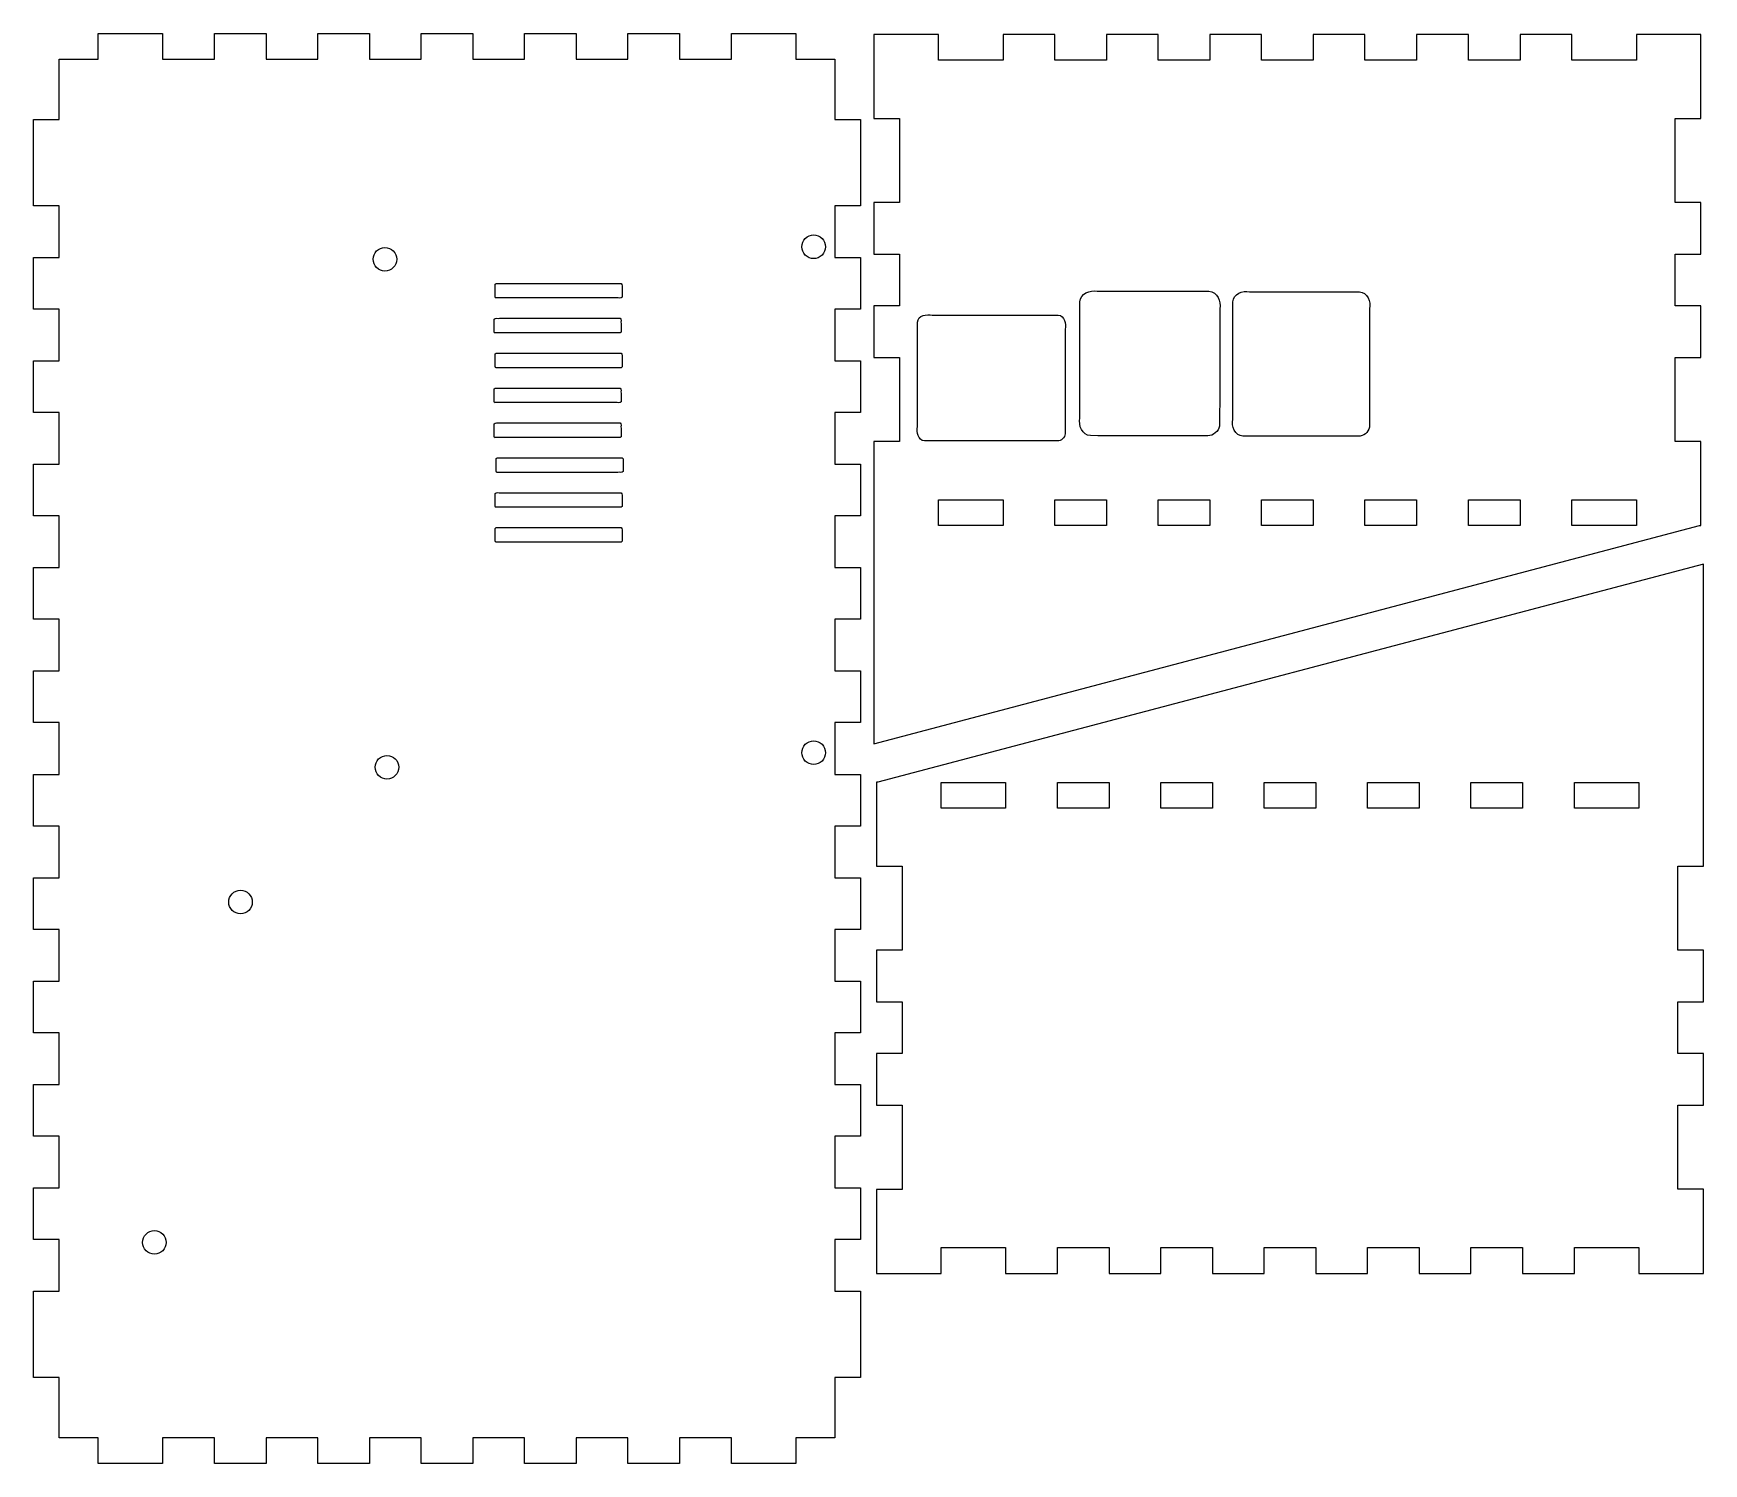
# Model space of a CAD drawing. Extents: x 0 to 410, y 1 to 167.
# Drawn here: x 215.7 to 409.6, y 0.6 to 166.6 of the extents above; entities that cross this region are included whole.
import ezdxf

# ---------------------------------------------------------------- set-up
doc = ezdxf.new("R2010")
doc.units = 0
doc.layers.add('Imprimir', color=7, linetype='CONTINUOUS')

msp = doc.modelspace()

# ---------------------------------------------------------------- linework, layer by layer
at = {"layer": 'Imprimir', "color": 5}
for points in [[(248.72573, 166.614437), (254.725746, 166.614437), (254.725746, 163.614435), (260.725734, 163.614435), (260.725734, 166.614437), (266.72575, 166.614437), (266.72575, 163.614435), (272.725766, 163.614435), (272.725766, 166.614437), (278.725754, 166.614437), (278.725754, 163.614435), (284.725759, 163.614435), (284.725759, 166.614437), (290.725747, 166.614437), (290.725747, 163.614435), (296.725792, 163.614435), (296.725792, 166.614437), (304.225791, 166.614437), (304.225791, 163.614435), (308.725796, 163.614435), (308.725796, 156.614429), (311.725818, 156.614429), (311.725818, 146.614421), (308.725796, 146.614421), (308.725796, 140.614416), (311.725818, 140.614416), (311.725818, 134.614411), (308.725796, 134.614411), (308.725796, 128.614406), (311.725818, 128.614406), (311.725818, 122.614401), (308.725796, 122.614401), (308.725796, 116.614396), (311.725818, 116.614396), (311.725818, 110.614391), (308.725796, 110.614391), (308.725796, 104.614386), (311.725818, 104.614386), (311.725818, 98.614381), (308.725796, 98.614381), (308.725796, 92.614376), (311.725818, 92.614376), (311.725818, 86.614371), (308.725796, 86.614371), (308.725796, 80.614366), (311.725818, 80.614366), (311.725818, 74.614361), (308.725796, 74.614361), (308.725796, 68.614357), (311.725818, 68.614357), (311.725818, 62.614352), (308.725796, 62.614352), (308.725796, 56.614347), (311.725818, 56.614347), (311.725818, 50.614342), (308.725796, 50.614342), (308.725796, 44.614337), (311.725818, 44.614337), (311.725818, 38.614332), (308.725796, 38.614332), (308.725796, 32.614327), (311.725818, 32.614327), (311.725818, 26.614319), (308.725796, 26.614319), (308.725796, 20.614314), (311.725818, 20.614314), (311.725818, 10.614303), (308.725796, 10.614303), (308.725796, 3.6143), (304.225791, 3.6143), (304.225791, 0.614295), (296.725792, 0.614295), (296.725792, 3.6143), (290.725747, 3.6143), (290.725747, 0.614295), (284.725759, 0.614295), (284.725759, 3.6143), (278.725754, 3.6143), (278.725754, 0.614295), (272.725766, 0.614295), (272.725766, 3.6143), (266.72575, 3.6143), (266.72575, 0.614295), (260.725734, 0.614295), (260.725734, 3.6143), (254.725746, 3.6143), (254.725746, 0.614295), (248.72573, 0.614295), (248.72573, 3.6143), (242.72573, 3.6143), (242.72573, 0.614295), (236.725714, 0.614295), (236.725714, 3.6143), (230.725698, 3.6143), (230.725698, 0.614295), (223.225699, 0.614295), (223.225699, 3.6143), (218.725694, 3.6143), (218.725694, 10.614303), (215.7257, 10.614303), (215.7257, 20.614314), (218.725694, 20.614314), (218.725694, 26.614319), (215.7257, 26.614319), (215.7257, 32.614327), (218.725694, 32.614327), (218.725694, 38.614332), (215.7257, 38.614332), (215.7257, 44.614337), (218.725694, 44.614337), (218.725694, 50.614342), (215.7257, 50.614342), (215.7257, 56.614347), (218.725694, 56.614347), (218.725694, 62.614352), (215.7257, 62.614352), (215.7257, 68.614357), (218.725694, 68.614357), (218.725694, 74.614361), (215.7257, 74.614361), (215.7257, 80.614366), (218.725694, 80.614366), (218.725694, 86.614371), (215.7257, 86.614371), (215.7257, 92.614376), (218.725694, 92.614376), (218.725694, 98.614381), (215.7257, 98.614381), (215.7257, 104.614386), (218.725694, 104.614386), (218.725694, 110.614391), (215.7257, 110.614391), (215.7257, 116.614396), (218.725694, 116.614396), (218.725694, 122.614401), (215.7257, 122.614401), (215.7257, 128.614406), (218.725694, 128.614406), (218.725694, 134.614411), (215.7257, 134.614411), (215.7257, 140.614416), (218.725694, 140.614416), (218.725694, 146.614421), (215.7257, 146.614421), (215.7257, 156.614429), (218.725694, 156.614429), (218.725694, 163.614435), (223.225699, 163.614435), (223.225699, 166.614437), (230.725698, 166.614437), (230.725698, 163.614435), (236.725714, 163.614435), (236.725714, 166.614437), (242.72573, 166.614437), (242.72573, 163.614435), (248.72573, 163.614435), (248.72573, 166.614437)], [(313.258059, 166.490146), (313.258059, 156.740241), (316.258307, 156.740241), (316.258307, 146.990338), (313.258059, 146.990338), (313.258059, 140.989803), (316.258307, 140.989803), (316.258307, 134.989817), (313.258059, 134.989817), (313.258059, 128.989835), (316.258307, 128.989835), (316.258307, 119.239929), (313.258059, 119.239929), (313.258059, 109.512627), (313.258059, 109.490021), (313.258059, 84.161657), (409.09463, 109.490021), (409.257246, 109.490021), (409.257246, 119.239923), (406.25697, 119.239923), (406.25697, 128.989829), (409.257246, 128.989829), (409.257246, 134.989812), (406.25697, 134.989812), (406.25697, 140.989798), (409.257246, 140.989798), (409.257246, 146.990333), (406.25697, 146.990333), (406.25697, 156.740235), (409.257246, 156.740235), (409.257246, 166.49014), (401.756852, 166.49014), (401.756852, 163.489873), (394.257022, 163.489873), (394.257022, 166.49014), (388.257034, 166.49014), (388.257034, 163.489873), (382.257018, 163.489873), (382.257018, 166.49014), (376.257058, 166.49014), (376.257058, 163.489873), (370.25707, 163.489873), (370.25707, 166.49014), (364.257082, 166.49014), (364.257082, 163.489873), (358.257122, 163.489873), (358.257122, 166.49014), (352.257134, 166.49014), (352.257134, 163.489873), (346.257146, 163.489873), (346.257146, 166.49014), (340.257158, 166.49014), (340.257158, 163.489873), (334.25717, 163.489873), (334.25717, 166.49014), (328.25721, 166.49014), (328.25721, 163.489873), (320.756816, 163.489873), (320.756816, 166.49014), (313.256958, 166.49014), (313.258059, 166.490146)], [(256.519099, 141.764418), (256.519099, 141.764418)], [(306.278336, 143.216614), (306.278336, 143.216614)], [(269.421396, 135.903458), (269.356538, 135.930241), (269.329755, 135.995084), (269.329758, 135.995076)], [(269.300802, 131.855773), (269.235967, 131.882556), (269.209184, 131.947402), (269.209184, 131.947402), (269.209193, 131.947397)], [(269.421396, 127.808105), (269.356538, 127.834888), (269.329755, 127.899732), (269.329758, 127.899726)], [(269.300802, 123.760438), (269.235967, 123.787221), (269.209184, 123.852064), (269.209184, 123.852064), (269.209193, 123.852058)], [(269.300802, 119.71277), (269.235967, 119.739553), (269.209184, 119.804396), (269.209184, 119.804396), (269.209193, 119.804388)], [(334.554068, 119.309026), (334.554068, 119.309028)], [(352.008101, 119.918377), (352.008073, 119.918374)], [(369.472746, 119.850463), (369.472746, 119.850472)], [(269.541961, 115.665108), (269.477129, 115.691891), (269.450346, 115.756734), (269.450352, 115.756728)], [(320.757917, 112.490294), (328.258311, 112.490294), (328.258311, 109.512627), (320.757917, 109.512627), (320.757917, 112.490294), (320.757917, 112.490294)], [(334.258271, 112.490294), (340.258259, 112.490294), (340.258259, 109.512627), (334.258271, 109.512627), (334.258271, 112.490294), (334.258271, 112.490294)], [(346.258247, 112.490294), (352.258235, 112.490294), (352.258235, 109.512627), (346.258247, 109.512627), (346.258247, 112.490294), (346.258247, 112.490294)], [(358.258223, 112.490294), (364.258183, 112.490294), (364.258183, 109.512627), (358.258223, 109.512627), (358.258223, 112.490294), (358.258223, 112.490294)], [(370.258171, 112.490294), (376.258159, 112.490294), (376.258159, 109.512627), (370.258171, 109.512627), (370.258171, 112.490294), (370.258171, 112.490294)], [(382.258118, 112.490294), (388.258135, 112.490294), (388.258135, 109.512627), (382.258118, 109.512627), (382.258118, 112.490294), (382.258118, 112.490294)], [(394.258123, 112.490294), (401.757952, 112.490294), (401.757952, 109.512627), (394.258123, 109.512627), (394.258123, 112.490294), (394.258123, 112.490294)], [(269.421396, 111.617437), (269.356538, 111.64422), (269.329755, 111.709066), (269.329758, 111.709061)], [(269.421396, 107.569778), (269.356538, 107.596561), (269.329755, 107.661407), (269.329758, 107.661398)], [(409.558208, 22.697907), (409.558208, 32.447819), (406.55796, 32.447819), (406.55796, 42.197702), (409.558208, 42.197702), (409.558208, 48.198232), (406.55796, 48.198232), (406.55796, 54.198225), (409.558208, 54.198225), (409.558208, 60.198219), (406.55796, 60.198219), (406.55796, 69.948127), (409.558208, 69.948127), (409.558208, 79.675407), (409.558208, 79.697985), (409.558208, 105.026352), (313.721637, 79.697985), (313.559021, 79.697985), (313.559021, 69.948099), (316.559297, 69.948099), (316.559297, 60.198191), (313.559021, 60.198191), (313.559021, 54.198197), (316.559297, 54.198197), (316.559297, 48.198203), (313.559021, 48.198203), (313.559021, 42.197674), (316.559297, 42.197674), (316.559297, 32.44779), (313.559021, 32.44779), (313.559021, 22.697879), (321.059443, 22.697879), (321.059443, 25.69813), (328.559273, 25.69813), (328.559273, 22.697879), (334.559261, 22.697879), (334.559261, 25.69813), (340.559249, 25.69813), (340.559249, 22.697879), (346.559209, 22.697879), (346.559209, 25.69813), (352.559225, 25.69813), (352.559225, 22.697879), (358.559213, 22.697879), (358.559213, 25.69813), (364.559173, 25.69813), (364.559173, 22.697879), (370.559161, 22.697879), (370.559161, 25.69813), (376.55912, 25.69813), (376.55912, 22.697879), (382.559137, 22.697879), (382.559137, 25.69813), (388.559125, 25.69813), (388.559125, 22.697879), (394.559084, 22.697879), (394.559084, 25.69813), (402.059479, 25.69813), (402.059479, 22.697879), (409.559308, 22.697879), (409.558208, 22.697907)], [(306.278336, 84.499655), (306.278336, 84.499655)], [(256.760258, 82.806322), (256.760258, 82.806322)], [(328.558172, 76.69776), (321.058342, 76.69776), (321.058342, 79.675407), (328.558172, 79.675407), (328.558172, 76.69776), (328.558172, 76.69776)], [(340.558148, 76.69776), (334.55816, 76.69776), (334.55816, 79.675407), (340.558148, 79.675407), (340.558148, 76.69776), (340.558148, 76.69776)], [(352.558124, 76.69776), (346.558108, 76.69776), (346.558108, 79.675407), (352.558124, 79.675407), (352.558124, 76.69776), (352.558124, 76.69776)], [(364.558072, 76.69776), (358.558112, 76.69776), (358.558112, 79.675407), (364.558072, 79.675407), (364.558072, 76.69776), (364.558072, 76.69776)], [(376.55802, 76.69776), (370.55806, 76.69776), (370.55806, 79.675407), (376.55802, 79.675407), (376.55802, 76.69776), (376.55802, 76.69776)], [(388.558024, 76.69776), (382.558036, 76.69776), (382.558036, 79.675407), (388.558024, 79.675407), (388.558024, 76.69776), (388.558024, 76.69776)], [(402.058378, 76.69776), (394.557984, 76.69776), (394.557984, 79.675407), (402.058378, 79.675407), (402.058378, 76.69776), (402.058378, 76.69776)], [(239.762707, 67.15879), (239.762707, 67.15879)], [(229.762699, 27.658756), (229.762699, 27.658756)]]:
    msp.add_lwpolyline(points, close=True, dxfattribs=at)
for points in [[(255.550808, 141.363364), (255.807615, 141.620155), (256.15592, 141.764419), (256.519099, 141.764418)], [(256.519099, 141.764418), (257.275369, 141.764404), (257.88844, 141.151357), (257.888441, 140.395129)], [(304.908966, 141.847322), (304.908966, 142.210481), (305.053238, 142.558766), (305.310045, 142.815559)], [(305.310046, 140.879087), (305.053239, 141.135879), (304.908966, 141.484163), (304.908966, 141.847322)], [(305.310045, 142.815559), (305.566852, 143.072351), (305.915157, 143.216614), (306.278336, 143.216614)], [(306.278336, 143.216614), (306.641516, 143.216614), (306.989821, 143.072351), (307.246628, 142.815559)], [(307.647707, 141.847322), (307.647707, 141.484163), (307.503434, 141.135879), (307.246627, 140.879087)], [(307.246628, 142.815559), (307.503435, 142.558766), (307.647707, 142.210481), (307.647707, 141.847322)], [(255.149728, 140.395129), (255.149729, 140.758288), (255.294001, 141.106572), (255.550808, 141.363364)], [(255.550807, 139.426893), (255.294, 139.683685), (255.149728, 140.03197), (255.149728, 140.395129)], [(257.888441, 140.395129), (257.888442, 139.6389), (257.27537, 139.025851), (256.519099, 139.025838)], [(306.278336, 140.478033), (305.915157, 140.478032), (305.566853, 140.622296), (305.310046, 140.879087)], [(307.246627, 140.879087), (306.98982, 140.622296), (306.641516, 140.478032), (306.278336, 140.478033)], [(256.519099, 139.025838), (256.155919, 139.025837), (255.807614, 139.170101), (255.550807, 139.426893)], [(269.329758, 137.4998), (269.448475, 137.676694), (269.733799, 137.555855), (269.9286, 137.591418)], [(269.329758, 135.995076), (269.329758, 136.49665), (269.329758, 136.998226), (269.329758, 137.4998)], [(283.44114, 135.903458), (278.767884, 135.903458), (274.09464, 135.903458), (269.421396, 135.903458)], [(269.9286, 137.591418), (274.601844, 137.591418), (279.275088, 137.591418), (283.948322, 137.591418)], [(284.039959, 135.995076), (283.921256, 135.818182), (283.63593, 135.939021), (283.44114, 135.903458)], [(283.948322, 137.591418), (284.125275, 137.472738), (284.004399, 137.187388), (284.039959, 136.992596)], [(284.039959, 136.992596), (284.039959, 136.66009), (284.039959, 136.327582), (284.039959, 135.995076)], [(337.16897, 135.449986), (337.228716, 136.441867), (338.33864, 136.859548), (339.197442, 136.702361)], [(339.197442, 136.702361), (343.515301, 136.698523), (347.833216, 136.711844), (352.151103, 136.695503)], [(352.151103, 136.695503), (353.149747, 136.634986), (353.56086, 135.516218), (353.403493, 134.654334)], [(354.9223, 135.446679), (354.980014, 136.400011), (356.050652, 136.783757), (356.870536, 136.634478)], [(356.870536, 136.634478), (361.116513, 136.630838), (365.36249, 136.643453), (369.608439, 136.627959)], [(369.608439, 136.627959), (370.573018, 136.568941), (370.945636, 135.483588), (370.796284, 134.658598)], [(318.330128, 133.105882), (318.393713, 133.950816), (319.40119, 133.993655), (320.044967, 133.927445)], [(320.044967, 133.927445), (324.912623, 133.924905), (329.780279, 133.933654), (334.647935, 133.92293)], [(334.647935, 133.92293), (335.464178, 133.865946), (335.5421, 132.898155), (335.469512, 132.267293)], [(337.162196, 121.966715), (337.166148, 126.461135), (337.152601, 130.955575), (337.16897, 135.449986)], [(353.403493, 134.654334), (353.388535, 130.117361), (353.43561, 125.577308), (353.379504, 121.042265)], [(354.915809, 121.826637), (354.919478, 126.366647), (354.906778, 130.906677), (354.9223, 135.446679)], [(370.796284, 134.658598), (370.78189, 130.078228), (370.826679, 125.494939), (370.773424, 120.9164)], [(269.209193, 133.452115), (269.327887, 133.629021), (269.613216, 133.50817), (269.808006, 133.543736)], [(269.209193, 131.947397), (269.209193, 132.448971), (269.209193, 132.950541), (269.209193, 133.452115)], [(283.320575, 131.855773), (278.647311, 131.855773), (273.974055, 131.855773), (269.300802, 131.855773)], [(269.808006, 133.543736), (274.481259, 133.543736), (279.154515, 133.543736), (283.827756, 133.543736)], [(283.919394, 131.947397), (283.800691, 131.770494), (283.515364, 131.891336), (283.320575, 131.855773)], [(283.827756, 133.543736), (284.00471, 133.425056), (283.883834, 133.139704), (283.919394, 132.944911)], [(283.919394, 132.944911), (283.919394, 132.612405), (283.919394, 132.279902), (283.919394, 131.947397)], [(318.325613, 120.969381), (318.328435, 125.014882), (318.319404, 129.06039), (318.330128, 133.105882)], [(335.469512, 132.267293), (335.46669, 128.221792), (335.475721, 124.176281), (335.464997, 120.130789)], [(269.329758, 129.404447), (269.448472, 129.581347), (269.733799, 129.460505), (269.9286, 129.496068)], [(269.329758, 127.899726), (269.329758, 128.4013), (269.329758, 128.902874), (269.329758, 129.404447)], [(269.9286, 129.496068), (274.601844, 129.496068), (279.275088, 129.496068), (283.948322, 129.496068)], [(283.948322, 129.496068), (284.125275, 129.377388), (284.004399, 129.092036), (284.039959, 128.897243)], [(284.039959, 128.897243), (284.039959, 128.564738), (284.039959, 128.232232), (284.039959, 127.899726)], [(283.44114, 127.808105), (278.767884, 127.808105), (274.09464, 127.808105), (269.421396, 127.808105)], [(284.039959, 127.899726), (283.921256, 127.722826), (283.63593, 127.843668), (283.44114, 127.808105)], [(269.209193, 125.35678), (269.327892, 125.533679), (269.613216, 125.412832), (269.808006, 125.448397)], [(269.209193, 123.852058), (269.209193, 124.353632), (269.209193, 124.855206), (269.209193, 125.35678)], [(269.808006, 125.448397), (274.481259, 125.448397), (279.154515, 125.448397), (283.827756, 125.448397)], [(283.827756, 125.448397), (284.00471, 125.329717), (283.883834, 125.044368), (283.919394, 124.849576)], [(283.919394, 124.849576), (283.919394, 124.51707), (283.919394, 124.184564), (283.919394, 123.852058)], [(283.320575, 123.760438), (278.647311, 123.760438), (273.974055, 123.760438), (269.300802, 123.760438)], [(283.919394, 123.852058), (283.800691, 123.675159), (283.515364, 123.796), (283.320575, 123.760438)], [(269.209193, 121.309112), (269.327892, 121.486012), (269.613216, 121.365164), (269.808006, 121.40073)], [(269.209193, 119.804388), (269.209193, 120.305961), (269.209193, 120.807538), (269.209193, 121.309112)], [(269.808006, 121.40073), (274.481259, 121.40073), (279.154515, 121.40073), (283.827756, 121.40073)], [(283.827756, 121.40073), (284.00471, 121.28205), (283.883834, 120.9967), (283.919394, 120.801908)], [(283.919394, 120.801908), (283.919394, 120.469402), (283.919394, 120.136893), (283.919394, 119.804388)], [(319.14719, 119.313742), (318.330947, 119.370725), (318.253025, 120.338516), (318.325613, 120.969381)], [(338.414558, 119.925543), (337.415914, 119.986068), (337.004829, 121.104839), (337.162196, 121.966715)], [(353.379504, 121.042265), (353.263369, 120.407711), (352.655745, 119.901732), (352.008101, 119.918377)], [(356.103654, 119.857273), (355.139075, 119.916292), (354.766457, 121.001648), (354.915809, 121.826637)], [(370.773424, 120.9164), (370.663301, 120.314555), (370.087003, 119.834676), (369.472746, 119.850463)], [(283.320575, 119.71277), (278.647311, 119.71277), (273.974055, 119.71277), (269.300802, 119.71277)], [(283.919394, 119.804388), (283.800691, 119.627494), (283.515364, 119.748333), (283.320575, 119.71277)], [(334.554068, 119.309028), (329.418442, 119.312161), (324.282816, 119.302735), (319.14719, 119.313742)], [(335.464997, 120.130789), (335.43113, 119.677608), (335.007712, 119.297395), (334.554068, 119.309026)], [(352.008073, 119.918374), (347.476882, 119.923172), (342.945692, 119.908807), (338.414558, 119.925543)], [(369.472746, 119.850472), (365.016373, 119.855016), (360.559999, 119.841412), (356.103654, 119.857273)], [(269.450352, 117.261447), (269.569043, 117.438355), (269.854375, 117.317505), (270.049162, 117.35307)], [(269.450352, 115.756728), (269.450352, 116.258302), (269.450352, 116.759873), (269.450352, 117.261447)], [(270.049162, 117.35307), (274.722418, 117.35307), (279.395671, 117.35307), (284.068915, 117.35307)], [(284.068915, 117.35307), (284.245812, 117.234351), (284.124964, 116.949038), (284.160524, 116.754246)], [(284.160524, 116.754246), (284.160524, 116.42174), (284.160524, 116.089234), (284.160524, 115.756728)], [(283.561734, 115.665108), (278.888469, 115.665108), (274.215217, 115.665108), (269.541961, 115.665108)], [(284.160524, 115.756728), (284.04185, 115.579823), (283.756523, 115.700673), (283.561734, 115.665108)], [(269.329758, 113.213779), (269.448469, 113.390682), (269.733799, 113.26984), (269.9286, 113.305403)], [(269.329758, 111.709061), (269.329758, 112.210634), (269.329758, 112.712205), (269.329758, 113.213779)], [(269.9286, 113.305403), (274.601844, 113.305403), (279.275088, 113.305403), (283.948322, 113.305403)], [(283.948322, 113.305403), (284.125275, 113.18672), (284.004399, 112.90137), (284.039959, 112.706575)], [(284.039959, 112.706575), (284.039959, 112.374069), (284.039959, 112.041566), (284.039959, 111.709061)], [(283.44114, 111.617437), (278.767884, 111.617437), (274.09464, 111.617437), (269.421396, 111.617437)], [(284.039959, 111.709061), (283.921256, 111.532158), (283.63593, 111.653), (283.44114, 111.617437)], [(269.329758, 109.16612), (269.448475, 109.343019), (269.733799, 109.222178), (269.9286, 109.25774)], [(269.329758, 107.661398), (269.329758, 108.162972), (269.329758, 108.664546), (269.329758, 109.16612)], [(269.9286, 109.25774), (274.601844, 109.25774), (279.275088, 109.25774), (283.948322, 109.25774)], [(283.948322, 109.25774), (284.125275, 109.139057), (284.004399, 108.853711), (284.039959, 108.658916)], [(284.039959, 108.658916), (284.039959, 108.32641), (284.039959, 107.993904), (284.039959, 107.661398)], [(283.44114, 107.569778), (278.767884, 107.569778), (274.09464, 107.569778), (269.421396, 107.569778)], [(284.039959, 107.661398), (283.921256, 107.484499), (283.63593, 107.605341), (283.44114, 107.569778)], [(304.908966, 83.130366), (304.908966, 83.493525), (305.053239, 83.841809), (305.310046, 84.098601)], [(305.310046, 84.098601), (305.566853, 84.355392), (305.915157, 84.499656), (306.278336, 84.499655)], [(306.278336, 84.499655), (306.641515, 84.499656), (306.98982, 84.355392), (307.246627, 84.098601)], [(307.246627, 84.098601), (307.503434, 83.841809), (307.647706, 83.493525), (307.647707, 83.130366)], [(255.390887, 81.437033), (255.390887, 81.800192), (255.53516, 82.148476), (255.791967, 82.405267)], [(255.791966, 80.468797), (255.535159, 80.725589), (255.390887, 81.073874), (255.390887, 81.437033)], [(255.791967, 82.405267), (256.048774, 82.662059), (256.397078, 82.806322), (256.760258, 82.806322)], [(256.760258, 82.806322), (257.516528, 82.806308), (258.129599, 82.193261), (258.1296, 81.437033)], [(258.1296, 81.437033), (258.1296, 80.680804), (257.516529, 80.067755), (256.760258, 80.067741)], [(305.310045, 82.16213), (305.053238, 82.418922), (304.908966, 82.767207), (304.908966, 83.130366)], [(306.278336, 81.761075), (305.915157, 81.761074), (305.566852, 81.905338), (305.310045, 82.16213)], [(307.246628, 82.16213), (306.989821, 81.905338), (306.641516, 81.761074), (306.278336, 81.761075)], [(307.647707, 83.130366), (307.647707, 82.767207), (307.503435, 82.418922), (307.246628, 82.16213)], [(256.760258, 80.067741), (256.397078, 80.067741), (256.048773, 80.212004), (255.791966, 80.468797)], [(238.393337, 65.789501), (238.393337, 66.15266), (238.53761, 66.500944), (238.794417, 66.757736)], [(238.794417, 66.757736), (239.051224, 67.014527), (239.399528, 67.158791), (239.762707, 67.15879)], [(239.762707, 67.15879), (240.518978, 67.158776), (241.132049, 66.545729), (241.13205, 65.789501)], [(238.794416, 64.821265), (238.537609, 65.078057), (238.393337, 65.426342), (238.393337, 65.789501)], [(239.762707, 64.42021), (239.399528, 64.420209), (239.051223, 64.564473), (238.794416, 64.821265)], [(241.13205, 65.789501), (241.13205, 65.033272), (240.518979, 64.420223), (239.762707, 64.42021)], [(228.393329, 26.289467), (228.393329, 26.652626), (228.537602, 27.00091), (228.794409, 27.257702)], [(228.794409, 27.257702), (229.051216, 27.514493), (229.39952, 27.658757), (229.762699, 27.658756)], [(229.762699, 27.658756), (230.518969, 27.658742), (231.13204, 27.045695), (231.132041, 26.289467)], [(228.794408, 25.321231), (228.537601, 25.578023), (228.393328, 25.926308), (228.393329, 26.289467)], [(229.762699, 24.920176), (229.39952, 24.920175), (229.051215, 25.064439), (228.794408, 25.321231)], [(231.132041, 26.289467), (231.132042, 25.533238), (230.51897, 24.92019), (229.762699, 24.920176)]]:
    msp.add_open_spline(points, degree=3, dxfattribs=at)

doc.saveas('drawing.dxf')
